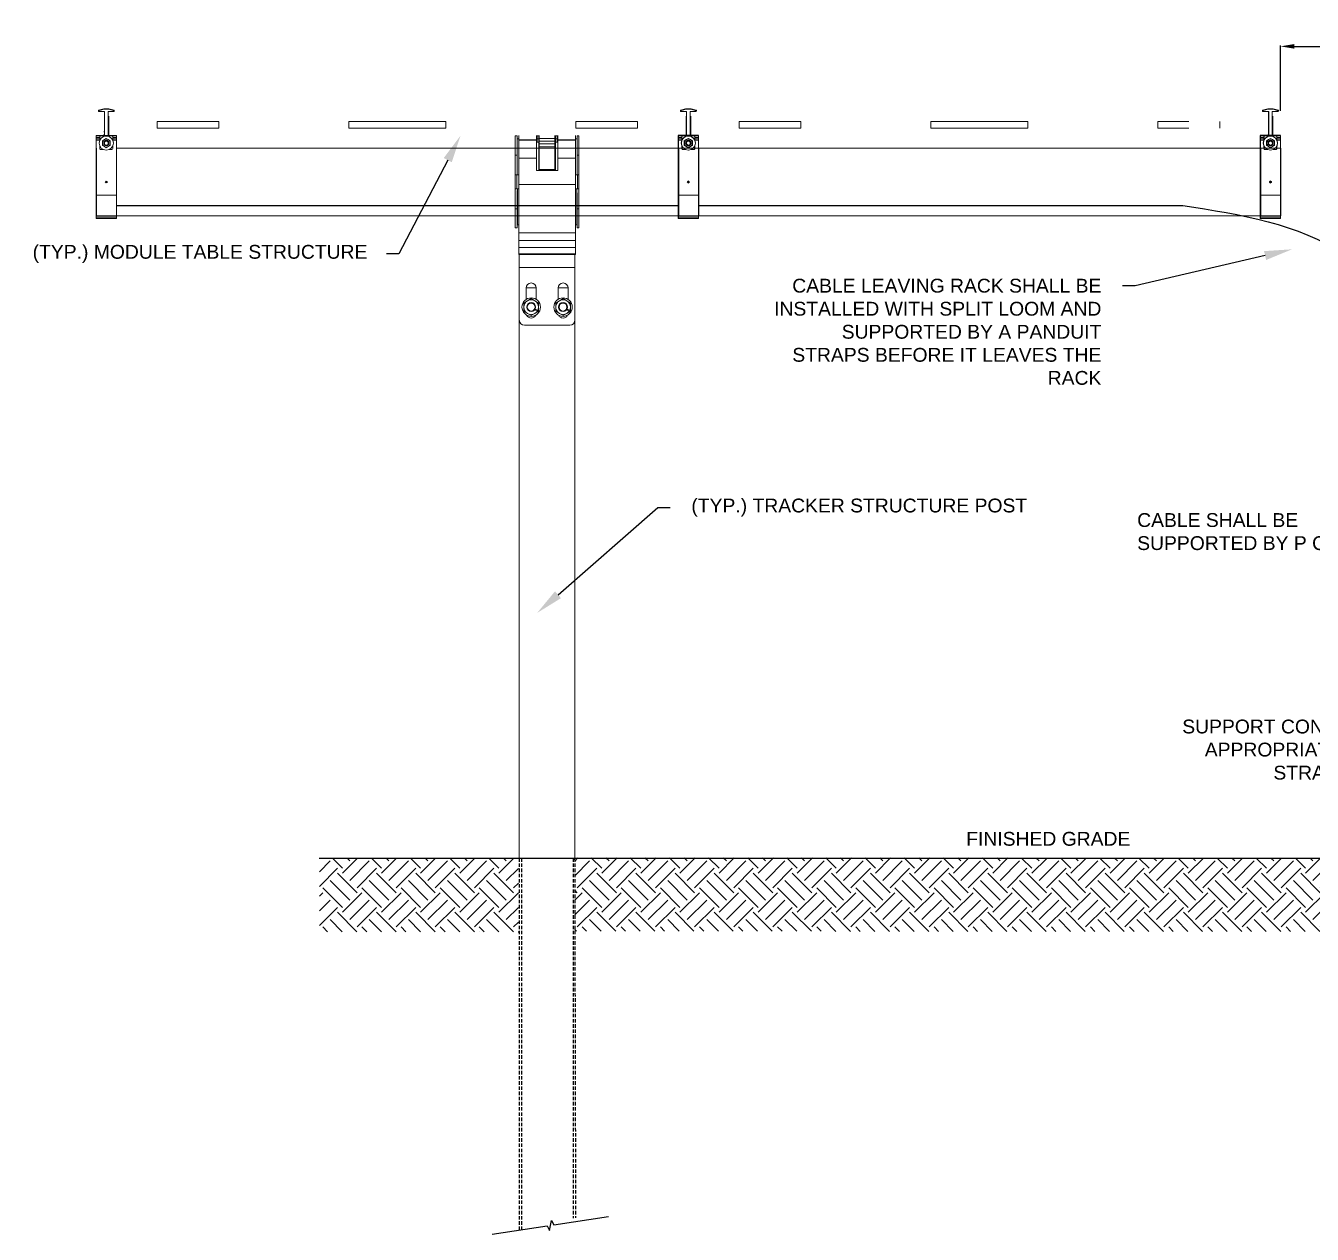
# Model space of a CAD drawing. Header units: feet. Extents: x -496 to 721, y -497 to 166.
# Drawn here: x 97.7 to 190.8, y -165.2 to -77.8 of the extents above; entities that cross this region are included whole.
import ezdxf
from ezdxf import colors
from ezdxf.entities.mleader import LeaderData, LeaderLine
from ezdxf.math import Vec2, Vec3

# ---------------------------------------------------------------- set-up
doc = ezdxf.new("R2010")
doc.units = ezdxf.units.FT
doc.header["$MEASUREMENT"] = 0
doc.linetypes.add('HIDDEN', pattern=[0.375, 0.25, -0.125])
for name, color, linetype in [('ATI CENTER SUPPORT', 7, 'Continuous'), ('E-DETL', 7, 'Continuous'), ('G-ANNO-TEXT', 1, 'Continuous'), ('G-TEXT', 7, 'Continuous'), ('S-BEAM', 7, 'Continuous'), ('S-ERTH', 9, 'Continuous')]:
    doc.layers.add(name, color=color, linetype=linetype)
doc.layers.add('PV-DC-CABL-UG', color=6, linetype='DC_CABLE', true_color=0xff00ff)
doc.styles.add('NEI-A', font='arial.ttf')
doc.styles.get("Standard").update_dxf_attribs({"font": 'arial.ttf'})
doc.linetypes.add('DC_CABLE', pattern='A,1,-0.2,["DC",Standard,S=0.1,R=0,X=-0.1,Y=-0.05],-0.2', length=1.4)
doc.dimstyles.new('NEI-A', dxfattribs={"dimtxt": 0.1, "dimasz": 0.125, "dimexe": 0.0625, "dimexo": 0.0625, "dimgap": 0.0625, "dimtad": 0, "dimtih": 1, "dimtoh": 1, "dimdec": 4, "dimzin": 3, "dimdsep": 46, "dimlunit": 4, "dimtxsty": 'NEI-A', "dimcen": 0, "dimadec": 0, "dimazin": 0, "dimtfac": 0.75, "dimtdec": 4, "dimtofl": 0, "dimtmove": 0, "dimatfit": 3, "dimfxl": 1, "dimfrac": 1, "dimtolj": 1, "dimtzin": 0, "dimarcsym": 0})

# ---------------------------------------------------------------- blocks, each defined once
blk = doc.blocks.new('CLAMP')
at = {"color": 3, "linetype": 'Continuous', "lineweight": 15}
for p, q in [((-0.0144, 0.1299), (-0.0144, 0.1287)), ((-0.0048, 0.1326), (-0.0142, 0.1302)), ((-0.0048, 0.1315), (-0.0142, 0.129)), ((-0.0142, 0.1302), (-0.0142, 0.129)), ((-0.0131, 0.1275), (-0.004, 0.1275)), ((-0.0048, 0.1326), (-0.0048, 0.1315)), ((0.0048, 0.1326), (-0.0048, 0.1326)), ((0.0048, 0.1315), (-0.0048, 0.1315)), ((-0.0032, 0.1267), (-0.0032, 0.091)), ((0.0032, 0.1242), (0.0032, 0.1267)), ((0.0032, 0.091), (0.0032, 0.1242)), ((0.004, 0.1275), (0.0131, 0.1275)), ((0.0048, 0.1326), (0.0048, 0.1315)), ((0.0142, 0.1302), (0.0048, 0.1326)), ((0.0142, 0.129), (0.0048, 0.1315)), ((0.0142, 0.1302), (0.0142, 0.129)), ((0.0144, 0.1299), (0.0144, 0.1287)), ((-0.0182, 0.0808), (-0.0182, 0.0839)), ((-0.0182, 0.0782), (-0.0182, 0.0808)), ((-0.0182, 0.0808), (-0.0117, 0.0808)), ((-0.0182, 0.0782), (-0.0182, 0.0778)), ((-0.0182, 0.0782), (-0.0117, 0.0782)), ((-0.0182, 0.0778), (-0.0182, 0.0758)), ((-0.0117, 0.0778), (-0.0182, 0.0778)), ((-0.0182, 0.0758), (-0.0182, -0.0236)), ((-0.0117, 0.0758), (-0.0182, 0.0758)), ((-0.0117, 0.0828), (-0.0117, 0.0821)), ((-0.0117, 0.0821), (-0.0117, 0.0755)), ((-0.0072, 0.0839), (-0.0102, 0.0837)), ((-0.0102, 0.0839), (-0.0102, 0.0837)), ((-0.0036, 0.0766), (-0.0072, 0.0745)), ((-0.0072, 0.0704), (-0.0072, 0.0745)), ((-0.0072, 0.0662), (-0.0072, 0.0704)), ((-0.0035, 0.0851), (-0.0049, 0.0851)), ((-0.0035, 0.0851), (-0.0049, 0.0851)), ((-0.0049, 0.0848), (-0.0041, 0.0848)), ((-0.0041, 0.0841), (-0.0049, 0.084)), ((-0.0041, 0.0848), (-0.0041, 0.0841)), ((-0.0032, 0.0921), (-0.0037, 0.0916)), ((-0.0037, 0.0916), (-0.0037, 0.0905)), ((-0.0037, 0.0916), (-0.0037, 0.0916)), ((-0.0032, 0.091), (-0.0037, 0.0905)), ((-0.0037, 0.0905), (-0.0032, 0.09)), ((0, 0.0787), (-0.0036, 0.0766)), ((-0.0032, 0.09), (-0.0032, 0.0851)), ((0.0036, 0.0766), (0, 0.0787)), ((0.0032, 0.0921), (0.0037, 0.0916)), ((0.0032, 0.091), (0.0037, 0.0905)), ((0.0037, 0.0905), (0.0032, 0.09)), ((0.0032, 0.0839), (0.0032, 0.09)), ((0.0072, 0.0745), (0.0036, 0.0766)), ((0.0037, 0.0916), (0.0037, 0.0905)), ((0.0037, 0.0916), (0.0037, 0.0916)), ((0.0102, 0.0837), (0.0072, 0.0839)), ((0.0072, 0.0704), (0.0072, 0.0745)), ((0.0072, 0.0662), (0.0072, 0.0704)), ((0.0102, 0.0839), (0.0102, 0.0837)), ((0.0117, 0.0828), (0.0117, 0.0821)), ((0.0117, 0.0755), (0.0117, 0.0821)), ((0.0117, 0.0808), (0.0182, 0.0808)), ((0.0117, 0.0782), (0.0182, 0.0782)), ((0.0182, 0.0778), (0.0117, 0.0778)), ((0.0182, 0.0758), (0.0117, 0.0758)), ((0.0182, 0.0808), (0.0182, 0.0839)), ((0.0182, 0.0782), (0.0182, 0.0808)), ((0.0182, 0.0782), (0.0182, 0.0778)), ((0.0182, 0.0778), (0.0182, 0.0758)), ((0.0182, 0.0758), (0.0182, -0.0236)), ((-0.0117, 0.0652), (-0.0117, 0.0605)), ((-0.0101, 0.0589), (-0.0056, 0.0589)), ((-0.0072, 0.0662), (-0.0036, 0.0642)), ((-0.0036, 0.0642), (0, 0.0621)), ((0, 0.0621), (0.0036, 0.0642)), ((0.0036, 0.0642), (0.0072, 0.0662)), ((0.0056, 0.0589), (0.0101, 0.0589)), ((0.0117, 0.0605), (0.0117, 0.0652)), ((0.0182, -0.0236), (-0.0182, -0.0236)), ((-0.0182, -0.0633), (-0.0182, -0.0236)), ((0.0182, -0.0633), (0.0182, -0.0236)), ((0.0182, -0.0633), (-0.0182, -0.0633)), ((-0.0182, -0.0657), (-0.0182, -0.0633)), ((0.0182, -0.0657), (-0.0182, -0.0657)), ((0.0182, -0.0657), (0.0182, -0.0633))]:
    blk.add_line(p, q, dxfattribs=at)
at = {"color": 3}
for p, q in [((-0.0182, 0.0839), (0.0182, 0.0839)), ((-0.0182, 0.0612), (-0.0182, -0.0612))]:
    blk.add_line(p, q, dxfattribs=at)
at = {"color": 3, "linetype": 'Continuous', "lineweight": 15}
for radius in [0.0128, 0.0048, 0.0036]:
    blk.add_circle((0, 0.0704), radius, dxfattribs=at)
at = {"color": 3}
blk.add_circle((0, 0), 0.00147, dxfattribs=at)
at = {"color": 3, "linetype": 'Continuous', "lineweight": 15}
for centre, radius, start, end in [((-0.0141, 0.1299), 0.0003, 104.672, 179.9818), ((-0.0141, 0.1287), 0.0003, 104.672, 179.9818), ((-0.0131, 0.1287), 0.00128, 180.0273, 270.0273), ((-0.004, 0.1267), 0.000799, 0.0273, 90.0273), ((0.004, 0.1267), 0.000799, 89.9727, 179.9727), ((0.0131, 0.1287), 0.00128, 269.9727, 359.9727), ((0.0141, 0.1299), 0.0003, 0.0182, 75.328), ((0.0141, 0.1287), 0.0003, 0.0182, 75.328), ((-0.0103, 0.0829), 0.00139, 133.1103, 183.5333), ((-0.0101, 0.0821), 0.0016, 93.3224, 179.9748), ((0, 0.0704), 0.00719, 120, 180), ((0, 0.0704), 0.00719, 180, 240), ((-0.0042, 0.0851), 0.00101, 273.3224, 359.9748), ((0, 0.0704), 0.00719, 60, 120), ((0, 0.0704), 0.00719, 0, 60), ((0, 0.0704), 0.00719, 300, 0), ((0.0101, 0.0821), 0.0016, 0.0252, 86.6776), ((0.0102, 0.0828), 0.00154, 359.0792, 44.4283), ((-0.0101, 0.0605), 0.0016, 180.0273, 270.0273), ((0, 0.0704), 0.00719, 240, 300), ((0.0101, 0.0605), 0.0016, 269.9727, 359.9727)]:
    blk.add_arc(centre, radius, start, end, dxfattribs=at)
blk.add_ellipse((-0.0042, 0.0859), major_axis=(0, 0.00107), ratio=0.942202, start_param=3.200091, end_param=4.712389, dxfattribs=at)
blk = doc.blocks.new('*U17')
at = {"color": 1}
blk.add_line((-0.5005, 0.0354), (-0.5005, 0), dxfattribs=at)
at = {"color": 2}
for p, q in [((-0.5, 0.0354), (-0.5, 0)), ((0.545, 0.0354), (0.545, 0))]:
    blk.add_line(p, q, dxfattribs=at)
at = {"color": 1, "extrusion": (1, 0, 0), "const_width": 1.9558, "elevation": -0.5005}
blk.add_lwpolyline([(0, 0), (0.0354, 0)], dxfattribs=at)
at = {"color": 2, "extrusion": (1, 0, 0), "const_width": 1.9558, "elevation": -0.5005}
blk.add_lwpolyline([(0, 0), (0.0354, 0)], dxfattribs=at)
at = {"color": 1, "extrusion": (0, -1, 0), "const_width": 1.9558, "elevation": -0.0354}
blk.add_lwpolyline([(-0.5, 0), (0.545, 0)], dxfattribs=at)
at = {"color": 2, "extrusion": (-1, 0, 0), "const_width": 1.9558, "elevation": -0.5455}
blk.add_lwpolyline([(0, 0), (-0.0354, 0)], dxfattribs=at)
at = {"color": 1, "extrusion": (0, 1, 0), "const_width": 1.9558}
blk.add_lwpolyline([(0.5, 0), (-0.545, 0)], dxfattribs=at)
blk.add_blockref('CLAMP', (-0.5037, -0.0839))
at = {"xscale": -1}
blk.add_blockref('CLAMP', (0.5487, -0.0839), dxfattribs=at)
blk = doc.blocks.new('*U20')
at = {"color": 1}
blk.add_line((-0.5005, 0.0354), (-0.5005, 0), dxfattribs=at)
at = {"color": 2}
for p, q in [((-0.5, 0.0354), (-0.5, 0)), ((0.545, 0.0354), (0.545, 0))]:
    blk.add_line(p, q, dxfattribs=at)
at = {"color": 1, "extrusion": (1, 0, 0), "const_width": 1.9558, "elevation": -0.5005}
blk.add_lwpolyline([(0, 0), (0.0354, 0)], dxfattribs=at)
at = {"color": 2, "extrusion": (1, 0, 0), "const_width": 1.9558, "elevation": -0.5005}
blk.add_lwpolyline([(0, 0), (0.0354, 0)], dxfattribs=at)
at = {"color": 1, "extrusion": (0, -1, 0), "const_width": 1.9558, "elevation": -0.0354}
blk.add_lwpolyline([(-0.5, 0), (0.545, 0)], dxfattribs=at)
at = {"color": 2, "extrusion": (-1, 0, 0), "const_width": 1.9558, "elevation": -0.5455}
blk.add_lwpolyline([(0, 0), (-0.0354, 0)], dxfattribs=at)
at = {"color": 1, "extrusion": (0, 1, 0), "const_width": 1.9558}
blk.add_lwpolyline([(0.5, 0), (-0.545, 0)], dxfattribs=at)
blk.add_blockref('CLAMP', (-0.5037, -0.0839))
at = {"xscale": -1}
blk.add_blockref('CLAMP', (0.5487, -0.0839), dxfattribs=at)
blk = doc.blocks.new('BEARING COLUMN')
at = {"layer": 'E-DETL', "color": 253, "linetype": 'Continuous', "lineweight": 15}
for p, q in [((-0.0543, 0.0835), (-0.0575, 0.0835)), ((-0.0575, 0.0835), (-0.0575, 0.0488)), ((-0.0543, 0.0835), (-0.0543, 0.0488)), ((-0.0512, 0.0781), (-0.0543, 0.0781)), ((-0.0512, 0.0839), (-0.0512, 0.0762)), ((-0.0512, 0.0762), (-0.0192, 0.0762)), ((-0.0512, 0.0755), (-0.0512, 0.0762)), ((-0.0192, 0.0755), (-0.0512, 0.0755)), ((-0.0512, 0.0755), (-0.0512, 0.0431)), ((-0.0192, 0.0762), (-0.0192, 0.0839)), ((-0.0181, 0.0781), (-0.0192, 0.0781)), ((-0.0192, 0.0755), (-0.0192, 0.0762)), ((-0.0192, 0.0431), (-0.0192, 0.0755)), ((-0.0149, 0.0835), (-0.0181, 0.0835)), ((-0.0181, 0.0835), (-0.0181, 0.0778)), ((-0.0149, 0.0778), (-0.0181, 0.0778)), ((-0.0181, 0.0778), (-0.0181, 0.072)), ((-0.0149, 0.072), (-0.0181, 0.072)), ((-0.0149, 0.0835), (-0.0149, 0.0778)), ((-0.0149, 0.0778), (-0.0149, 0.072)), ((-0.0149, 0.072), (-0.0149, 0.021)), ((-0.0141, 0.0784), (-0.0141, 0.0839)), ((-0.0141, 0.0784), (0.0141, 0.0784)), ((-0.0141, 0.0737), (-0.0141, 0.0784)), ((-0.0141, 0.0737), (0.0141, 0.0737)), ((-0.0141, 0.0691), (-0.0141, 0.0737)), ((0.0141, 0.0784), (0.0141, 0.0839)), ((0.0141, 0.0737), (0.0141, 0.0784)), ((0.0141, 0.0691), (0.0141, 0.0737)), ((0.0181, 0.0835), (0.0149, 0.0835)), ((0.0149, 0.0835), (0.0149, 0.0778)), ((0.0149, 0.0778), (0.0181, 0.0778)), ((0.0149, 0.0778), (0.0149, 0.072)), ((0.0149, 0.072), (0.0149, 0.021)), ((0.0149, 0.072), (0.0181, 0.072)), ((0.0181, 0.0835), (0.0181, 0.0778)), ((0.0192, 0.0781), (0.0181, 0.0781)), ((0.0181, 0.0778), (0.0181, 0.072)), ((0.0192, 0.0762), (0.0192, 0.0839)), ((0.0192, 0.0762), (0.0512, 0.0762)), ((0.0192, 0.0755), (0.0192, 0.0762)), ((0.0512, 0.0755), (0.0192, 0.0755)), ((0.0192, 0.0431), (0.0192, 0.0755)), ((0.0512, 0.0839), (0.0512, 0.0762)), ((0.0543, 0.0781), (0.0512, 0.0781)), ((0.0512, 0.0762), (0.0512, 0.0755)), ((0.0512, 0.0431), (0.0512, 0.0755)), ((0.0575, 0.0835), (0.0543, 0.0835)), ((0.0543, 0.0488), (0.0543, 0.0835)), ((0.0575, 0.0488), (0.0575, 0.0835)), ((-0.0543, 0.0488), (-0.0575, 0.0488)), ((-0.0575, 0.0488), (-0.0575, 0.0131)), ((-0.0543, 0.0488), (-0.0543, 0.0131)), ((-0.0141, 0.0612), (-0.0149, 0.0612)), ((-0.0141, 0.0581), (-0.0149, 0.0581)), ((-0.0141, 0.0691), (0.0141, 0.0691)), ((-0.0141, 0.0634), (-0.0141, 0.0691)), ((-0.0141, 0.0634), (0.0141, 0.0634)), ((-0.0141, 0.0228), (-0.0141, 0.0634)), ((0.0141, 0.0634), (0.0141, 0.0691)), ((0.0141, 0.0228), (0.0141, 0.0634)), ((0.0149, 0.0612), (0.0141, 0.0612)), ((0.0149, 0.0581), (0.0141, 0.0581)), ((0.0575, 0.0488), (0.0543, 0.0488)), ((0.0543, 0.0131), (0.0543, 0.0488)), ((0.0575, 0.0488), (0.0575, 0.0131)), ((-0.0512, 0.0431), (-0.0192, 0.0431)), ((-0.0512, -0.0042), (-0.0512, 0.0431)), ((-0.0192, 0.0431), (-0.0192, 0.0211)), ((-0.0141, 0.0284), (-0.0149, 0.0284)), ((0.0149, 0.0284), (0.0141, 0.0284)), ((0.0192, 0.0431), (0.0192, 0.0211)), ((0.0192, 0.0431), (0.0512, 0.0431)), ((0.0512, 0.0431), (0.0512, -0.0042)), ((-0.0543, 0.0131), (-0.0575, 0.0131)), ((-0.0575, -0.0125), (-0.0575, 0.0131)), ((-0.0549, 0.0131), (-0.0549, -0.0125)), ((-0.0543, 0.0131), (-0.0512, 0.0131)), ((-0.0192, 0.0211), (0.0192, 0.0211)), ((-0.0141, 0.0228), (0.0141, 0.0228)), ((-0.0141, 0.0218), (-0.0141, 0.0228)), ((-0.0141, 0.0218), (0.0141, 0.0218)), ((-0.0141, 0.0211), (-0.0141, 0.0218)), ((0.0141, 0.0218), (0.0141, 0.0228)), ((0.0141, 0.0211), (0.0141, 0.0218)), ((0.0512, 0.0131), (0.0543, 0.0131)), ((0.0575, 0.0131), (0.0543, 0.0131)), ((0.0549, 0.0131), (0.0549, -0.0125)), ((0.0575, -0.0125), (0.0575, 0.0131)), ((-0.0575, -0.0125), (-0.0575, -0.0482)), ((-0.0535, -0.0125), (-0.0575, -0.0125)), ((-0.0543, -0.023), (-0.0543, -0.0482)), ((-0.0535, -0.0125), (-0.0512, -0.0125)), ((-0.0535, -0.0125), (-0.0535, -0.0775)), ((-0.0512, -0.0042), (0.0512, -0.0042)), ((-0.0512, -0.0042), (-0.0512, -0.0921)), ((0.0512, -0.0921), (0.0512, -0.0042)), ((0.0512, -0.0125), (0.0535, -0.0125)), ((0.0575, -0.0125), (0.0535, -0.0125)), ((0.0535, -0.0775), (0.0535, -0.0125)), ((0.0543, -0.0482), (0.0543, -0.023)), ((0.0575, -0.0125), (0.0575, -0.0482)), ((-0.0543, -0.0482), (-0.0575, -0.0482)), ((-0.0575, -0.0829), (-0.0575, -0.0482)), ((-0.0543, -0.0829), (-0.0543, -0.0482)), ((0.0575, -0.0482), (0.0543, -0.0482)), ((0.0543, -0.0482), (0.0543, -0.0829)), ((0.0575, -0.0482), (0.0575, -0.0829)), ((-0.0575, -0.0829), (-0.0543, -0.0829)), ((-0.0535, -0.0775), (-0.0512, -0.0775)), ((-0.0512, -0.0921), (0.0512, -0.0921)), ((-0.0512, -0.1056), (-0.0512, -0.0921)), ((0.0512, -0.0775), (0.0535, -0.0775)), ((0.0512, -0.0921), (0.0512, -0.1056)), ((0.0543, -0.0829), (0.0575, -0.0829)), ((-0.0512, -0.1056), (0.0512, -0.1056)), ((-0.0512, -0.1182), (-0.0512, -0.1056)), ((0.0512, -0.1056), (0.0512, -0.1182)), ((-0.0512, -0.1182), (0.0512, -0.1182)), ((-0.0512, -0.13), (-0.0512, -0.1182)), ((-0.0512, -0.13), (0.0512, -0.13)), ((-0.0512, -0.1308), (-0.0512, -0.13)), ((0.0512, -0.1308), (-0.0512, -0.1308)), ((-0.0504, -0.1308), (-0.0504, -0.1548)), ((0.0504, -0.1548), (0.0504, -0.1308)), ((0.0512, -0.1182), (0.0512, -0.13)), ((0.0512, -0.13), (0.0512, -0.1308)), ((0.0504, -0.1548), (-0.0504, -0.1548)), ((-0.0504, -0.1548), (-0.0504, -0.2494)), ((0.0504, -0.2494), (0.0504, -0.1548)), ((-0.0379, -0.1915), (-0.0379, -0.2121)), ((-0.0378, -0.191), (-0.0197, -0.191)), ((-0.0197, -0.2121), (-0.0197, -0.1915)), ((0.0197, -0.191), (0.0378, -0.191)), ((0.0197, -0.1915), (0.0197, -0.2121)), ((0.0379, -0.2121), (0.0379, -0.1915)), ((-0.042, -0.2185), (-0.0354, -0.2147)), ((-0.042, -0.2261), (-0.042, -0.2185)), ((-0.042, -0.2338), (-0.042, -0.2261)), ((-0.0354, -0.2147), (-0.0288, -0.2108)), ((-0.0288, -0.2108), (-0.0222, -0.2147)), ((-0.0222, -0.2147), (-0.0155, -0.2185)), ((-0.0216, -0.2297), (-0.0221, -0.2306)), ((-0.0221, -0.2306), (-0.0207, -0.2314)), ((-0.0216, -0.2297), (-0.0202, -0.2305)), ((-0.0202, -0.2305), (-0.0207, -0.2314)), ((-0.0207, -0.2314), (-0.0189, -0.2324)), ((-0.0202, -0.2305), (-0.0184, -0.2316)), ((-0.0184, -0.2316), (-0.0189, -0.2324)), ((-0.0155, -0.2185), (-0.0155, -0.2261)), ((-0.0155, -0.2261), (-0.0155, -0.2338)), ((0.0155, -0.2185), (0.0222, -0.2147)), ((0.0155, -0.2261), (0.0155, -0.2185)), ((0.0155, -0.2338), (0.0155, -0.2261)), ((0.0222, -0.2147), (0.0288, -0.2108)), ((0.0288, -0.2108), (0.0354, -0.2147)), ((0.0354, -0.2147), (0.042, -0.2185)), ((0.036, -0.2297), (0.0355, -0.2306)), ((0.0355, -0.2306), (0.0369, -0.2314)), ((0.036, -0.2297), (0.0374, -0.2305)), ((0.0374, -0.2305), (0.0369, -0.2314)), ((0.0369, -0.2314), (0.0387, -0.2324)), ((0.0374, -0.2305), (0.0392, -0.2316)), ((0.0392, -0.2316), (0.0387, -0.2324)), ((0.042, -0.2185), (0.042, -0.2261)), ((0.042, -0.2261), (0.042, -0.2338)), ((-0.0504, -0.2494), (-0.0504, -1.2225)), ((-0.0354, -0.2376), (-0.042, -0.2338)), ((-0.0288, -0.2414), (-0.0354, -0.2376)), ((-0.0222, -0.2376), (-0.0288, -0.2414)), ((-0.0155, -0.2338), (-0.0222, -0.2376)), ((0.0222, -0.2376), (0.0155, -0.2338)), ((0.0288, -0.2414), (0.0222, -0.2376)), ((0.0354, -0.2376), (0.0288, -0.2414)), ((0.042, -0.2338), (0.0354, -0.2376)), ((0.0504, -0.2494), (0.0504, -1.2225)), ((0.0408, -0.259), (-0.0408, -0.259))]:
    blk.add_line(p, q, dxfattribs=at)
at = {"layer": 'E-DETL', "color": 253, "linetype": 'Continuous', "lineweight": 15, "flags": 128}
for points in [[(-0.0543, -0.023), (-0.0542, -0.0214), (-0.0539, -0.0151), (-0.0538, -0.0142), (-0.0538, -0.0136), (-0.0537, -0.0132), (-0.0536, -0.013), (-0.0536, -0.0128), (-0.0536, -0.0127), (-0.0536, -0.0126), (-0.0535, -0.0126), (-0.0535, -0.0125), (-0.0535, -0.0125), (-0.0535, -0.0125), (-0.0535, -0.0125), (-0.0535, -0.0125)], [(0.0535, -0.0125), (0.0535, -0.0125), (0.0535, -0.0125), (0.0535, -0.0125), (0.0536, -0.0126), (0.0537, -0.0131), (0.0539, -0.015), (0.0543, -0.023)]]:
    blk.add_lwpolyline(points, dxfattribs=at)
at = {"layer": 'E-DETL', "color": 253, "linetype": 'Continuous', "lineweight": 15}
for centre, radius in [((-0.0288, -0.2261), 0.0167), ((-0.0288, -0.2261), 0.00806), ((-0.0288, -0.2261), 0.00709), ((0.0288, -0.2261), 0.0167), ((0.0288, -0.2261), 0.00806), ((0.0288, -0.2261), 0.00709)]:
    blk.add_circle(centre, radius, dxfattribs=at)
for centre, radius, start, end in [((-0.0535, -0.0783), 0.0008, 90, 180), ((0.0535, -0.0783), 0.0008, 0, 90), ((-0.0288, -0.1915), 0.00907, 0, 180), ((0.0288, -0.1915), 0.00907, 0, 180), ((-0.0288, -0.2261), 0.0133, 120, 180), ((-0.0288, -0.2261), 0.0133, 180, 240), ((-0.0288, -0.2261), 0.0133, 60, 120), ((-0.0288, -0.2261), 0.0133, 0, 60), ((-0.0288, -0.2261), 0.0133, 300, 0), ((0.0288, -0.2261), 0.0133, 120, 180), ((0.0288, -0.2261), 0.0133, 180, 240), ((0.0288, -0.2261), 0.0133, 60, 120), ((0.0288, -0.2261), 0.0133, 0, 60), ((0.0288, -0.2261), 0.0133, 300, 0), ((-0.0408, -0.2494), 0.0096, 180, 270), ((-0.0288, -0.2369), 0.00907, 205.0309, 334.9691), ((-0.0288, -0.2261), 0.0133, 240, 300), ((0.0288, -0.2369), 0.00907, 205.0354, 334.9646), ((0.0288, -0.2261), 0.0133, 240, 300), ((0.0408, -0.2494), 0.0096, 270, 0)]:
    blk.add_arc(centre, radius, start, end, dxfattribs=at)
blk = doc.blocks.new('*D27')
at = {"layer": 'Defpoints', "color": 0, "transparency": 16777216}
for p in [(208.855, -79.254), (208.855, -81.9), (188.456, -83.976)]:
    blk.add_point(p, dxfattribs=at)
at = {"layer": 'G-ANNO-TEXT', "color": 0, "lineweight": -2, "transparency": 16777216}
for p, q in [((188.456, -83.914), (188.456, -79.191)), ((189.456, -79.254), (195.31, -79.254)), ((207.855, -79.254), (201.385, -79.254)), ((208.855, -81.838), (208.855, -79.191))]:
    blk.add_line(p, q, dxfattribs=at)
at = {"layer": 'G-ANNO-TEXT', "color": 0, "transparency": 16777216}
for points in [[(189.456, -79.087), (189.456, -79.42), (188.456, -79.254)], [(207.855, -79.087), (207.855, -79.42), (208.855, -79.254)]]:
    blk.add_solid(points, dxfattribs=at)
at = {"layer": 'G-ANNO-TEXT', "color": 0, "transparency": 16777216, "insert": (198.348, -79.254), "char_height": 1, "attachment_point": 5, "style": 'NEI-A'}
blk.add_mtext('\\A1;MIN. 2\'-0"', dxfattribs=at)
blk = doc.blocks.new('Equipment Callout Arrowhead .75')
at = {"color": 0}
blk.add_ellipse((-0.248, 0), major_axis=(0.743, 0), ratio=0.350959, start_param=-0.80282, end_param=3.944413, dxfattribs=at)

msp = doc.modelspace()

# ---------------------------------------------------------------- hatches: boundary and pattern name
at = {"layer": 'S-ERTH'}
h = msp.add_hatch(dxfattribs=at)
h.set_pattern_fill('EARTH', color=256, scale=8, angle=45)
h.set_pattern_definition([(45, (155.606, -125.9626), (2e-16, 2.82843), [2, -2]), (45, (155.0757, -125.4323), (2e-16, 2.82843), [2, -2]), (45, (154.5453, -124.902), (2e-16, 2.82843), [2, -2]), (135, (154.5453, -124.5484), (-2.82843, 4e-16), [2, -2]), (135, (155.0757, -124.0181), (-2.82843, 4e-16), [2, -2]), (135, (155.606, -123.4878), (-2.82843, 4e-16), [2, -2])])
h.paths.add_polyline_path([(133.329, -143.291), (133.329, -137.963), (118.939, -137.963), (118.939, -143.272)])
h = msp.add_hatch(dxfattribs=at)
h.set_pattern_fill('EARTH', color=256, scale=8, angle=45)
h.set_pattern_definition([(45, (236.5839, -125.9626), (2e-16, 2.828427), [2, -2]), (45, (236.0535, -125.4323), (2e-16, 2.828427), [2, -2]), (45, (235.5232, -124.902), (2e-16, 2.828427), [2, -2]), (135, (235.5232, -124.5484), (-2.828427, 4e-16), [2, -2]), (135, (236.0535, -124.0181), (-2.828427, 4e-16), [2, -2]), (135, (236.5839, -123.4878), (-2.828427, 4e-16), [2, -2])])
h.paths.add_polyline_path([(208.855, -143.272), (208.855, -137.963), (137.41, -137.929), (137.41, -143.238)])

# ---------------------------------------------------------------- linework, layer by layer
at = {"color": 1}
msp.add_line((187.863, -84.293), (187.863, -85.708), dxfattribs=at)
at = {"color": 2}
msp.add_line((187.883, -84.293), (187.883, -85.708), dxfattribs=at)
at = {"color": 1, "extrusion": (1, 0, 1.22465e-16), "const_width": 78.232, "elevation": 187.863}
msp.add_lwpolyline([(-85.708, 0), (-84.293, 0)], dxfattribs=at)
at = {"color": 2, "extrusion": (1, 0, 1.22465e-16), "const_width": 78.232, "elevation": 187.863}
msp.add_lwpolyline([(-85.708, 0), (-84.293, 0)], dxfattribs=at)
at = {"layer": 'ATI CENTER SUPPORT', "color": 8, "linetype": 'Continuous', "lineweight": 15}
for p, q in [((104.256, -86.616), (187.005, -86.616)), ((186.998, -86.616), (188.464, -86.616)), ((188.464, -91.512), (102.797, -91.512))]:
    msp.add_line(p, q, dxfattribs=at)
for points in [[(107.195, -84.693), (111.667, -84.693), (111.667, -85.18), (107.195, -85.18)], [(121.067, -84.693), (128.083, -84.693), (128.083, -85.18), (121.067, -85.18)], [(137.483, -84.693), (141.955, -84.693), (141.955, -85.18), (137.483, -85.18)], [(149.299, -84.693), (153.771, -84.693), (153.771, -85.18), (149.299, -85.18)], [(163.171, -84.693), (170.187, -84.693), (170.187, -85.18), (163.171, -85.18)]]:
    msp.add_lwpolyline(points, close=True, dxfattribs=at)
for points in [[(181.823, -85.18), (179.587, -85.18), (179.587, -84.693), (181.823, -84.693)], [(184.059, -84.693), (184.059, -85.18)]]:
    msp.add_lwpolyline(points, dxfattribs=at)
at = {"layer": 'G-TEXT', "linetype": 'Continuous', "flags": 128}
msp.add_lwpolyline([(131.443, -165.152), (135.405, -164.549), (135.581, -164.869), (135.724, -164.153), (135.9, -164.473), (139.862, -163.87)], dxfattribs=at)
at = {"layer": 'PV-DC-CABL-UG', "color": 0}
msp.add_open_spline([(146.352, -90.766), (158.036, -90.766), (169.72, -90.766), (181.404, -90.766)], degree=3, dxfattribs=at)
msp.add_spline([(181.404, -90.766), (193.059, -94.297), (196.557, -97.144), (201.786, -101.903), (209.743, -118.983), (211.177, -119.834), (216.457, -119.961), (216.917, -118.464)], degree=3, dxfattribs=at)
at = {"layer": 'S-BEAM', "linetype": 'HIDDEN'}
for p, q in [((133.394, -137.963), (133.394, -164.856)), ((133.559, -137.963), (133.559, -164.831)), ((137.302, -137.963), (137.302, -163.988)), ((137.403, -137.963), (137.467, -163.963))]:
    msp.add_line(p, q, dxfattribs=at)
at = {"layer": 'S-ERTH'}
msp.add_line((118.923, -137.963), (229.172, -137.963), dxfattribs=at)

# ---------------------------------------------------------------- block references
at = {"xscale": 40, "yscale": 40, "zscale": 40}
msp.add_blockref('CLAMP', (187.734, -89.064), dxfattribs=at)
at = {"layer": 'ATI CENTER SUPPORT', "color": 8, "linetype": 'Continuous', "lineweight": 15, "xscale": 40, "yscale": 40, "zscale": 40}
for name, p in [('*U17', (123.675, -85.708)), ('*U20', (165.779, -85.708))]:
    msp.add_blockref(name, p, dxfattribs=at)
at = {"layer": 'E-DETL', "color": 8, "linetype": 'Continuous', "lineweight": 15, "xscale": 40, "yscale": 40, "zscale": 40}
msp.add_blockref('BEARING COLUMN', (135.411, -89.064), dxfattribs=at)

# ---------------------------------------------------------------- dimensions: what is measured, and where the dimension line sits
at = {"layer": 'G-ANNO-TEXT'}
dim = msp.add_linear_dim(base=(208.855, -79.254), p1=(188.456, -83.976), p2=(208.855, -81.9), angle=180, text='MIN. 2\'-0"', dimstyle='NEI-A', override={"dimtxt": 1, "dimasz": 1, "dimdec": 0}, dxfattribs=at)
dim.commit()
dim.dimension.update_dxf_attribs({"geometry": '*D27', "text_midpoint": (198.348, -79.254), "dimtype": 160})

# ---------------------------------------------------------------- leaders
ml = msp.add_multileader_mtext('Standard', dxfattribs=at)
ml.set_content('CABLE SHALL BE SUPPORTED BY P CLAMP ', color=256, style='NEI-A')
ml.set_leader_properties()
ml.set_arrow_properties(name='Equipment Callout Arrowhead .75')
ml.build(insert=Vec2(0, 0))
ml.multileader.update_dxf_attribs({"dogleg_length": 0.75, "arrow_head_size": 1.5})
ctx = ml.context
ctx.base_point, ctx.char_height, ctx.arrow_head_size, ctx.landing_gap_size, ctx.plane_origin = Vec3(177.011, -113.516), 1, 1.5, 1.08, Vec3(969.885, -657.501)
notes = []
notes.append((ctx, [(1, (1, 1, 0), (197.264, -113.516), (-1, 0), 0.75, [(1, [(205.208, -111.671)], 0, [])])]))
ctx.mtext.insert, ctx.mtext.width, ctx.mtext.flow_direction = Vec3(178.091, -113.007), 19.62514, 5
ml = msp.add_multileader_mtext('Standard', dxfattribs=at)
ml.set_content('SUPPORT CONDUIT USING APPROPRIATE CONDUIT STRAPS/CLAMPS', color=256, style='NEI-A')
ml.set_leader_properties()
ml.build(insert=Vec2(0, 0))
ml.multileader.update_dxf_attribs({"dogleg_length": 3.071, "arrow_head_size": 2})
ctx = ml.context
ctx.base_point, ctx.char_height, ctx.arrow_head_size, ctx.landing_gap_size, ctx.plane_origin = Vec3(179.963, -128.446), 1, 2, 1.536, Vec3(985.554, -669.42)
ctx.text_align_type = 2
notes.append((ctx, [(1, (1, 1, 0), (202.101, -128.446), (-1, 0), 0.9, [(1, [(216.22, -122.44)], 0, [])])]))
ctx.mtext.insert, ctx.mtext.width, ctx.mtext.alignment, ctx.mtext.flow_direction = Vec3(199.666, -127.937), 19.62514, 3, 5
ctx.mtext.has_bg_fill, ctx.mtext.bg_color, ctx.mtext.bg_scale_factor, ctx.mtext.bg_transparency, ctx.mtext.use_window_bg_color = 1, -1073741824, 1.5, 0, 1
for ctx, leaders in notes:
    for number, flags, end, landing, length, lines in leaders:
        leader = LeaderData()
        leader.index, (leader.has_last_leader_line, leader.has_dogleg_vector, leader.attachment_direction) = number, flags
        leader.last_leader_point, leader.dogleg_vector, leader.dogleg_length = Vec3(end), Vec3(landing), length
        for number, points, colour, breaks in lines:
            line = LeaderLine()
            line.index, line.vertices, line.color, line.breaks = number, Vec3.list(points), colors.encode_raw_color(colour), breaks
            leader.lines.append(line)
        ctx.leaders.append(leader)

# ---------------------------------------------------------------- next in the draw order: texts
at = {"layer": 'G-ANNO-TEXT', "insert": (165.723, -136.057), "char_height": 1, "width": 11.81082, "attachment_point": 1, "style": 'NEI-A', "bg_fill": 3, "box_fill_scale": 1.5, "bg_fill_color": 256, "bg_fill_transparency": 0}
msp.add_mtext('\\pt3.00005;FINISHED GRADE', dxfattribs=at)

# ---------------------------------------------------------------- next in the draw order: leaders
at = {"layer": 'G-ANNO-TEXT'}
ml = msp.add_multileader_mtext('Standard', dxfattribs=at)
ml.set_content('(TYP.) MODULE TABLE STRUCTURE', color=256, style='NEI-A')
ml.set_leader_properties()
ml.build(insert=Vec2(0, 0))
ml.multileader.update_dxf_attribs({"dogleg_length": 0.9, "arrow_head_size": 2})
ctx = ml.context
ctx.base_point, ctx.char_height, ctx.arrow_head_size, ctx.landing_gap_size, ctx.plane_origin = Vec3(96.661, -94.258), 1, 2, 1.536, Vec3(198.25, -137.163)
notes = []
notes.append((ctx, [(0, (1, 1, 0), (124.69, -94.258), (-1, 0), 0.9, [(0, [(129.146, -85.708)], 0, [])])]))
ctx.mtext.insert, ctx.mtext.width, ctx.mtext.flow_direction = Vec3(98.197, -93.611), 24.15188, 5
ctx.mtext.has_bg_fill, ctx.mtext.bg_color, ctx.mtext.bg_scale_factor, ctx.mtext.bg_transparency, ctx.mtext.use_window_bg_color = 1, -1073741824, 1.5, 0, 1
ml = msp.add_multileader_mtext('Standard', dxfattribs=at)
ml.set_content('CABLE LEAVING RACK SHALL BE INSTALLED WITH SPLIT LOOM AND SUPPORTED BY A PANDUIT STRAPS BEFORE IT LEAVES THE RACK', color=256, style='NEI-A')
ml.set_leader_properties()
ml.build(insert=Vec2(0, 0))
ml.multileader.update_dxf_attribs({"dogleg_length": 0.9, "arrow_head_size": 2})
ctx = ml.context
ctx.base_point, ctx.char_height, ctx.arrow_head_size, ctx.landing_gap_size, ctx.plane_origin = Vec3(150.494, -96.568), 1, 2, 1.536, Vec3(228.369, -142.697)
ctx.text_align_type = 2
notes.append((ctx, [(0, (1, 1, 0), (177.936, -96.568), (-1, 0), 0.9, [(0, [(189.292, -93.928)], 0, [])])]))
ctx.mtext.insert, ctx.mtext.width, ctx.mtext.alignment, ctx.mtext.flow_direction = Vec3(175.501, -96.059), 24.15188, 3, 5
ctx.mtext.has_bg_fill, ctx.mtext.bg_color, ctx.mtext.bg_scale_factor, ctx.mtext.bg_transparency, ctx.mtext.use_window_bg_color = 1, -1073741824, 1.5, 0, 1
ml = msp.add_multileader_mtext('Standard', dxfattribs=at)
ml.set_content('(TYP.) TRACKER STRUCTURE POST', color=256, style='NEI-A')
ml.set_leader_properties()
ml.build(insert=Vec2(0, 0))
ml.multileader.update_dxf_attribs({"dogleg_length": 0.9, "arrow_head_size": 2})
ctx = ml.context
ctx.base_point, ctx.char_height, ctx.arrow_head_size, ctx.landing_gap_size, ctx.plane_origin = Vec3(144.309, -112.603), 1, 2, 1.536, Vec3(219.645, -182.636)
notes.append((ctx, [(1, (1, 1, 0), (143.409, -112.603), (1, 0), 0.9, [(0, [(134.692, -120.222)], 0, [])])]))
ctx.mtext.insert, ctx.mtext.width, ctx.mtext.flow_direction = Vec3(145.844, -111.956), 26.48168, 5
ctx.mtext.has_bg_fill, ctx.mtext.bg_color, ctx.mtext.bg_scale_factor, ctx.mtext.bg_transparency, ctx.mtext.use_window_bg_color = 1, -1073741824, 1.5, 0, 1
for ctx, leaders in notes:
    for number, flags, end, landing, length, lines in leaders:
        leader = LeaderData()
        leader.index, (leader.has_last_leader_line, leader.has_dogleg_vector, leader.attachment_direction) = number, flags
        leader.last_leader_point, leader.dogleg_vector, leader.dogleg_length = Vec3(end), Vec3(landing), length
        for number, points, colour, breaks in lines:
            line = LeaderLine()
            line.index, line.vertices, line.color, line.breaks = number, Vec3.list(points), colors.encode_raw_color(colour), breaks
            leader.lines.append(line)
        ctx.leaders.append(leader)

# ---------------------------------------------------------------- next in the draw order: linework, layer by layer
at = {"layer": 'PV-DC-CABL-UG', "color": 0}
msp.add_line((104.256, -90.766), (144.901, -90.766), dxfattribs=at)

doc.saveas('drawing.dxf')
